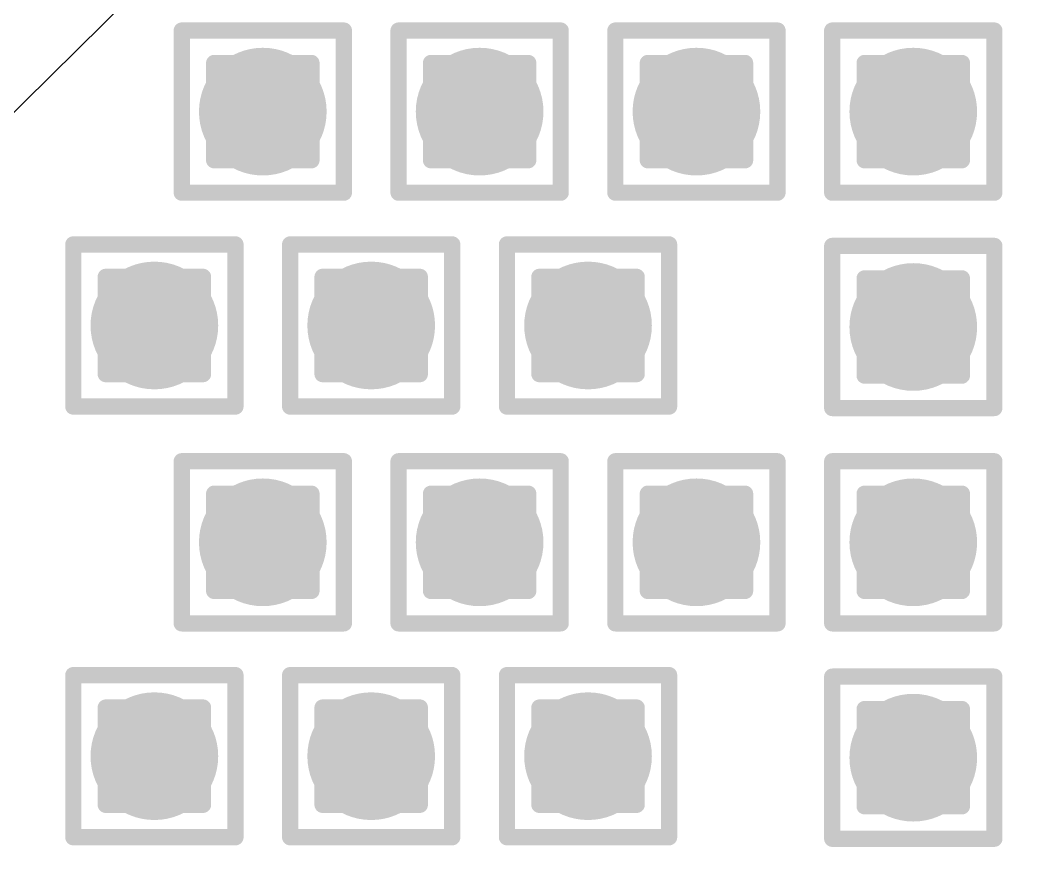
# Model space of a CAD drawing. Header units: inches. Extents: x -12 to 5357, y -8 to 5291.
# Drawn here: x 37.167 to 40.336, y 41.755 to 44.407 of the extents above; entities that cross this region are included whole.
import ezdxf

# ---------------------------------------------------------------- set-up
doc = ezdxf.new("R2010")
doc.units = ezdxf.units.IN
for name, color, linetype in [('Bottom Layer', 5, 'Continuous'), ('Drill Drawing', 1, 'Continuous'), ('Ground', 16, 'Continuous'), ('Power', 76, 'Continuous'), ('Top Layer', 1, 'Continuous'), ('Top Solder', 216, 'Continuous'), ('Via Holes', 16, 'Continuous')]:
    doc.layers.add(name, color=color, linetype=linetype)

# ---------------------------------------------------------------- blocks, each defined once
blk = doc.blocks.new('14_VSON__4_3__20')
at = {"layer": 'Top Solder'}
blk.add_line((-0.8678, -2.2778), (-5350.8161, -5279.0699), dxfattribs=at)

msp = doc.modelspace()

# ---------------------------------------------------------------- hatches: boundary and pattern name
at = {"layer": 'Bottom Layer'}
h = msp.add_hatch(color=5, dxfattribs=at)
edge = h.paths.add_edge_path()
edge.add_arc((37.9265, 44.121), 0.2, 0, 360)
h = msp.add_hatch(color=5, dxfattribs=at)
edge = h.paths.add_edge_path()
edge.add_arc((38.6058, 44.121), 0.2, 0, 360)
h = msp.add_hatch(color=5, dxfattribs=at)
edge = h.paths.add_edge_path()
edge.add_arc((39.2851, 44.121), 0.2, 0, 360)
h = msp.add_hatch(color=5, dxfattribs=at)
edge = h.paths.add_edge_path()
edge.add_arc((39.9644, 44.121), 0.2, 0, 360)
h = msp.add_hatch(color=5, dxfattribs=at)
edge = h.paths.add_edge_path()
edge.add_arc((37.5868, 43.451), 0.2, 0, 360)
h = msp.add_hatch(color=5, dxfattribs=at)
edge = h.paths.add_edge_path()
edge.add_arc((38.2661, 43.451), 0.2, 0, 360)
h = msp.add_hatch(color=5, dxfattribs=at)
edge = h.paths.add_edge_path()
edge.add_arc((38.9454, 43.451), 0.2, 0, 360)
h = msp.add_hatch(color=5, dxfattribs=at)
edge = h.paths.add_edge_path()
edge.add_arc((39.9644, 43.4463), 0.2, 0, 360)
h = msp.add_hatch(color=5, dxfattribs=at)
edge = h.paths.add_edge_path()
edge.add_arc((37.9265, 42.7717), 0.2, 0, 360)
h = msp.add_hatch(color=5, dxfattribs=at)
edge = h.paths.add_edge_path()
edge.add_arc((38.6058, 42.7717), 0.2, 0, 360)
h = msp.add_hatch(color=5, dxfattribs=at)
edge = h.paths.add_edge_path()
edge.add_arc((39.2851, 42.7717), 0.2, 0, 360)
h = msp.add_hatch(color=5, dxfattribs=at)
edge = h.paths.add_edge_path()
edge.add_arc((39.9644, 42.7717), 0.2, 0, 360)
h = msp.add_hatch(color=5, dxfattribs=at)
edge = h.paths.add_edge_path()
edge.add_arc((37.5868, 42.1017), 0.2, 0, 360)
h = msp.add_hatch(color=5, dxfattribs=at)
edge = h.paths.add_edge_path()
edge.add_arc((38.2661, 42.1017), 0.2, 0, 360)
h = msp.add_hatch(color=5, dxfattribs=at)
edge = h.paths.add_edge_path()
edge.add_arc((38.9454, 42.1017), 0.2, 0, 360)
h = msp.add_hatch(color=5, dxfattribs=at)
edge = h.paths.add_edge_path()
edge.add_arc((39.9644, 42.097), 0.2, 0, 360)
at = {"layer": 'Ground'}
h = msp.add_hatch(color=16, dxfattribs=at)
edge = h.paths.add_edge_path()
edge.add_arc((37.9265, 44.121), 0.2, 0, 360)
h = msp.add_hatch(color=16, dxfattribs=at)
edge = h.paths.add_edge_path()
edge.add_arc((38.6058, 44.121), 0.2, 0, 360)
h = msp.add_hatch(color=16, dxfattribs=at)
edge = h.paths.add_edge_path()
edge.add_arc((39.2851, 44.121), 0.2, 0, 360)
h = msp.add_hatch(color=16, dxfattribs=at)
edge = h.paths.add_edge_path()
edge.add_arc((39.9644, 44.121), 0.2, 0, 360)
h = msp.add_hatch(color=16, dxfattribs=at)
edge = h.paths.add_edge_path()
edge.add_arc((37.5868, 43.451), 0.2, 0, 360)
h = msp.add_hatch(color=16, dxfattribs=at)
edge = h.paths.add_edge_path()
edge.add_arc((38.2661, 43.451), 0.2, 0, 360)
h = msp.add_hatch(color=16, dxfattribs=at)
edge = h.paths.add_edge_path()
edge.add_arc((38.9454, 43.451), 0.2, 0, 360)
h = msp.add_hatch(color=16, dxfattribs=at)
edge = h.paths.add_edge_path()
edge.add_arc((39.9644, 43.4463), 0.2, 0, 360)
h = msp.add_hatch(color=16, dxfattribs=at)
edge = h.paths.add_edge_path()
edge.add_arc((37.9265, 42.7717), 0.2, 0, 360)
h = msp.add_hatch(color=16, dxfattribs=at)
edge = h.paths.add_edge_path()
edge.add_arc((38.6058, 42.7717), 0.2, 0, 360)
h = msp.add_hatch(color=16, dxfattribs=at)
edge = h.paths.add_edge_path()
edge.add_arc((39.2851, 42.7717), 0.2, 0, 360)
h = msp.add_hatch(color=16, dxfattribs=at)
edge = h.paths.add_edge_path()
edge.add_arc((39.9644, 42.7717), 0.2, 0, 360)
h = msp.add_hatch(color=16, dxfattribs=at)
edge = h.paths.add_edge_path()
edge.add_arc((37.5868, 42.1017), 0.2, 0, 360)
h = msp.add_hatch(color=16, dxfattribs=at)
edge = h.paths.add_edge_path()
edge.add_arc((38.2661, 42.1017), 0.2, 0, 360)
h = msp.add_hatch(color=16, dxfattribs=at)
edge = h.paths.add_edge_path()
edge.add_arc((38.9454, 42.1017), 0.2, 0, 360)
h = msp.add_hatch(color=16, dxfattribs=at)
edge = h.paths.add_edge_path()
edge.add_arc((39.9644, 42.097), 0.2, 0, 360)
at = {"layer": 'Power'}
h = msp.add_hatch(color=76, dxfattribs=at)
edge = h.paths.add_edge_path()
edge.add_arc((37.9265, 44.121), 0.2, 0, 360)
h = msp.add_hatch(color=76, dxfattribs=at)
edge = h.paths.add_edge_path()
edge.add_arc((38.6058, 44.121), 0.2, 0, 360)
h = msp.add_hatch(color=76, dxfattribs=at)
edge = h.paths.add_edge_path()
edge.add_arc((39.2851, 44.121), 0.2, 0, 360)
h = msp.add_hatch(color=76, dxfattribs=at)
edge = h.paths.add_edge_path()
edge.add_arc((39.9644, 44.121), 0.2, 0, 360)
h = msp.add_hatch(color=76, dxfattribs=at)
edge = h.paths.add_edge_path()
edge.add_arc((37.5868, 43.451), 0.2, 0, 360)
h = msp.add_hatch(color=76, dxfattribs=at)
edge = h.paths.add_edge_path()
edge.add_arc((38.2661, 43.451), 0.2, 0, 360)
h = msp.add_hatch(color=76, dxfattribs=at)
edge = h.paths.add_edge_path()
edge.add_arc((38.9454, 43.451), 0.2, 0, 360)
h = msp.add_hatch(color=76, dxfattribs=at)
edge = h.paths.add_edge_path()
edge.add_arc((39.9644, 43.4463), 0.2, 0, 360)
h = msp.add_hatch(color=76, dxfattribs=at)
edge = h.paths.add_edge_path()
edge.add_arc((37.9265, 42.7717), 0.2, 0, 360)
h = msp.add_hatch(color=76, dxfattribs=at)
edge = h.paths.add_edge_path()
edge.add_arc((38.6058, 42.7717), 0.2, 0, 360)
h = msp.add_hatch(color=76, dxfattribs=at)
edge = h.paths.add_edge_path()
edge.add_arc((39.2851, 42.7717), 0.2, 0, 360)
h = msp.add_hatch(color=76, dxfattribs=at)
edge = h.paths.add_edge_path()
edge.add_arc((39.9644, 42.7717), 0.2, 0, 360)
h = msp.add_hatch(color=76, dxfattribs=at)
edge = h.paths.add_edge_path()
edge.add_arc((37.5868, 42.1017), 0.2, 0, 360)
h = msp.add_hatch(color=76, dxfattribs=at)
edge = h.paths.add_edge_path()
edge.add_arc((38.2661, 42.1017), 0.2, 0, 360)
h = msp.add_hatch(color=76, dxfattribs=at)
edge = h.paths.add_edge_path()
edge.add_arc((38.9454, 42.1017), 0.2, 0, 360)
h = msp.add_hatch(color=76, dxfattribs=at)
edge = h.paths.add_edge_path()
edge.add_arc((39.9644, 42.097), 0.2, 0, 360)
at = {"layer": 'Top Layer'}
h = msp.add_hatch(color=1, dxfattribs=at)
edge = h.paths.add_edge_path()
edge.add_arc((37.9265, 44.121), 0.2, 0, 360)
h = msp.add_hatch(color=1, dxfattribs=at)
edge = h.paths.add_edge_path()
edge.add_arc((38.6058, 44.121), 0.2, 0, 360)
h = msp.add_hatch(color=1, dxfattribs=at)
edge = h.paths.add_edge_path()
edge.add_arc((39.2851, 44.121), 0.2, 0, 360)
h = msp.add_hatch(color=1, dxfattribs=at)
edge = h.paths.add_edge_path()
edge.add_arc((39.9644, 44.121), 0.2, 0, 360)
h = msp.add_hatch(color=1, dxfattribs=at)
edge = h.paths.add_edge_path()
edge.add_arc((37.5868, 43.451), 0.2, 0, 360)
h = msp.add_hatch(color=1, dxfattribs=at)
edge = h.paths.add_edge_path()
edge.add_arc((38.2661, 43.451), 0.2, 0, 360)
h = msp.add_hatch(color=1, dxfattribs=at)
edge = h.paths.add_edge_path()
edge.add_arc((38.9454, 43.451), 0.2, 0, 360)
h = msp.add_hatch(color=1, dxfattribs=at)
edge = h.paths.add_edge_path()
edge.add_arc((39.9644, 43.4463), 0.2, 0, 360)
h = msp.add_hatch(color=1, dxfattribs=at)
edge = h.paths.add_edge_path()
edge.add_arc((37.9265, 42.7717), 0.2, 0, 360)
h = msp.add_hatch(color=1, dxfattribs=at)
edge = h.paths.add_edge_path()
edge.add_arc((38.6058, 42.7717), 0.2, 0, 360)
h = msp.add_hatch(color=1, dxfattribs=at)
edge = h.paths.add_edge_path()
edge.add_arc((39.2851, 42.7717), 0.2, 0, 360)
h = msp.add_hatch(color=1, dxfattribs=at)
edge = h.paths.add_edge_path()
edge.add_arc((39.9644, 42.7717), 0.2, 0, 360)
h = msp.add_hatch(color=1, dxfattribs=at)
edge = h.paths.add_edge_path()
edge.add_arc((37.5868, 42.1017), 0.2, 0, 360)
h = msp.add_hatch(color=1, dxfattribs=at)
edge = h.paths.add_edge_path()
edge.add_arc((38.2661, 42.1017), 0.2, 0, 360)
h = msp.add_hatch(color=1, dxfattribs=at)
edge = h.paths.add_edge_path()
edge.add_arc((38.9454, 42.1017), 0.2, 0, 360)
h = msp.add_hatch(color=1, dxfattribs=at)
edge = h.paths.add_edge_path()
edge.add_arc((39.9644, 42.097), 0.2, 0, 360)
at = {"layer": 'Via Holes'}
h = msp.add_hatch(color=7, dxfattribs=at)
edge = h.paths.add_edge_path()
edge.add_arc((37.9265, 44.121), 0.1, 0, 360)
h = msp.add_hatch(color=7, dxfattribs=at)
edge = h.paths.add_edge_path()
edge.add_arc((38.6058, 44.121), 0.1, 0, 360)
h = msp.add_hatch(color=7, dxfattribs=at)
edge = h.paths.add_edge_path()
edge.add_arc((39.2851, 44.121), 0.1, 0, 360)
h = msp.add_hatch(color=7, dxfattribs=at)
edge = h.paths.add_edge_path()
edge.add_arc((39.9644, 44.121), 0.1, 0, 360)
h = msp.add_hatch(color=7, dxfattribs=at)
edge = h.paths.add_edge_path()
edge.add_arc((37.5868, 43.451), 0.1, 0, 360)
h = msp.add_hatch(color=7, dxfattribs=at)
edge = h.paths.add_edge_path()
edge.add_arc((38.2661, 43.451), 0.1, 0, 360)
h = msp.add_hatch(color=7, dxfattribs=at)
edge = h.paths.add_edge_path()
edge.add_arc((38.9454, 43.451), 0.1, 0, 360)
h = msp.add_hatch(color=7, dxfattribs=at)
edge = h.paths.add_edge_path()
edge.add_arc((39.9644, 43.4463), 0.1, 0, 360)
h = msp.add_hatch(color=7, dxfattribs=at)
edge = h.paths.add_edge_path()
edge.add_arc((37.9265, 42.7717), 0.1, 0, 360)
h = msp.add_hatch(color=7, dxfattribs=at)
edge = h.paths.add_edge_path()
edge.add_arc((38.6058, 42.7717), 0.1, 0, 360)
h = msp.add_hatch(color=7, dxfattribs=at)
edge = h.paths.add_edge_path()
edge.add_arc((39.2851, 42.7717), 0.1, 0, 360)
h = msp.add_hatch(color=7, dxfattribs=at)
edge = h.paths.add_edge_path()
edge.add_arc((39.9644, 42.7717), 0.1, 0, 360)
h = msp.add_hatch(color=7, dxfattribs=at)
edge = h.paths.add_edge_path()
edge.add_arc((37.5868, 42.1017), 0.1, 0, 360)
h = msp.add_hatch(color=7, dxfattribs=at)
edge = h.paths.add_edge_path()
edge.add_arc((38.2661, 42.1017), 0.1, 0, 360)
h = msp.add_hatch(color=7, dxfattribs=at)
edge = h.paths.add_edge_path()
edge.add_arc((38.9454, 42.1017), 0.1, 0, 360)
h = msp.add_hatch(color=7, dxfattribs=at)
edge = h.paths.add_edge_path()
edge.add_arc((39.9644, 42.097), 0.1, 0, 360)

# ---------------------------------------------------------------- linework, layer by layer
at = {"layer": 'Drill Drawing', "const_width": 0.0508}
for points in [[(37.6725, 44.375), (38.1805, 44.375)], [(37.6725, 43.867), (37.6725, 44.375)], [(38.1805, 43.867), (38.1805, 44.375)], [(38.3518, 44.375), (38.8598, 44.375)], [(38.3518, 43.867), (38.3518, 44.375)], [(38.8598, 43.867), (38.8598, 44.375)], [(39.0311, 44.375), (39.5391, 44.375)], [(39.0311, 43.867), (39.0311, 44.375)], [(39.5391, 43.867), (39.5391, 44.375)], [(39.7104, 44.375), (40.2184, 44.375)], [(39.7104, 43.867), (39.7104, 44.375)], [(40.2184, 43.867), (40.2184, 44.375)], [(37.7741, 44.2734), (38.0789, 44.2734)], [(37.7741, 43.9686), (37.7741, 44.2734)], [(38.0789, 43.9686), (38.0789, 44.2734)], [(38.4534, 44.2734), (38.7582, 44.2734)], [(38.4534, 43.9686), (38.4534, 44.2734)], [(38.7582, 43.9686), (38.7582, 44.2734)], [(39.1327, 44.2734), (39.4375, 44.2734)], [(39.1327, 43.9686), (39.1327, 44.2734)], [(39.4375, 43.9686), (39.4375, 44.2734)], [(39.812, 44.2734), (40.1168, 44.2734)], [(39.812, 43.9686), (39.812, 44.2734)], [(40.1168, 43.9686), (40.1168, 44.2734)], [(37.7741, 43.9686), (38.0789, 43.9686)], [(38.4534, 43.9686), (38.7582, 43.9686)], [(39.1327, 43.9686), (39.4375, 43.9686)], [(39.812, 43.9686), (40.1168, 43.9686)], [(37.6725, 43.867), (38.1805, 43.867)], [(38.3518, 43.867), (38.8598, 43.867)], [(39.0311, 43.867), (39.5391, 43.867)], [(39.7104, 43.867), (40.2184, 43.867)], [(37.3328, 43.705), (37.8408, 43.705)], [(37.3328, 43.197), (37.3328, 43.705)], [(37.8408, 43.197), (37.8408, 43.705)], [(38.0121, 43.705), (38.5201, 43.705)], [(38.0121, 43.197), (38.0121, 43.705)], [(38.5201, 43.197), (38.5201, 43.705)], [(38.6914, 43.705), (39.1994, 43.705)], [(38.6914, 43.197), (38.6914, 43.705)], [(39.1994, 43.197), (39.1994, 43.705)], [(39.7104, 43.7003), (40.2184, 43.7003)], [(39.7104, 43.1923), (39.7104, 43.7003)], [(40.2184, 43.1923), (40.2184, 43.7003)], [(37.4344, 43.6034), (37.7392, 43.6034)], [(37.4344, 43.2986), (37.4344, 43.6034)], [(37.7392, 43.2986), (37.7392, 43.6034)], [(38.1137, 43.6034), (38.4185, 43.6034)], [(38.1137, 43.2986), (38.1137, 43.6034)], [(38.4185, 43.2986), (38.4185, 43.6034)], [(38.793, 43.6034), (39.0978, 43.6034)], [(38.793, 43.2986), (38.793, 43.6034)], [(39.0978, 43.2986), (39.0978, 43.6034)], [(39.812, 43.5987), (40.1168, 43.5987)], [(39.812, 43.2939), (39.812, 43.5987)], [(40.1168, 43.2939), (40.1168, 43.5987)], [(37.4344, 43.2986), (37.7392, 43.2986)], [(38.1137, 43.2986), (38.4185, 43.2986)], [(38.793, 43.2986), (39.0978, 43.2986)], [(39.812, 43.2939), (40.1168, 43.2939)], [(37.3328, 43.197), (37.8408, 43.197)], [(38.0121, 43.197), (38.5201, 43.197)], [(38.6914, 43.197), (39.1994, 43.197)], [(39.7104, 43.1923), (40.2184, 43.1923)], [(37.6725, 43.0257), (38.1805, 43.0257)], [(37.6725, 42.5177), (37.6725, 43.0257)], [(38.1805, 42.5177), (38.1805, 43.0257)], [(38.3518, 43.0257), (38.8598, 43.0257)], [(38.3518, 42.5177), (38.3518, 43.0257)], [(38.8598, 42.5177), (38.8598, 43.0257)], [(39.0311, 43.0257), (39.5391, 43.0257)], [(39.0311, 42.5177), (39.0311, 43.0257)], [(39.5391, 42.5177), (39.5391, 43.0257)], [(39.7104, 43.0257), (40.2184, 43.0257)], [(39.7104, 42.5177), (39.7104, 43.0257)], [(40.2184, 42.5177), (40.2184, 43.0257)], [(37.7741, 42.9241), (38.0789, 42.9241)], [(37.7741, 42.6193), (37.7741, 42.9241)], [(38.0789, 42.6193), (38.0789, 42.9241)], [(38.4534, 42.9241), (38.7582, 42.9241)], [(38.4534, 42.6193), (38.4534, 42.9241)], [(38.7582, 42.6193), (38.7582, 42.9241)], [(39.1327, 42.9241), (39.4375, 42.9241)], [(39.1327, 42.6193), (39.1327, 42.9241)], [(39.4375, 42.6193), (39.4375, 42.9241)], [(39.812, 42.9241), (40.1168, 42.9241)], [(39.812, 42.6193), (39.812, 42.9241)], [(40.1168, 42.6193), (40.1168, 42.9241)], [(37.7741, 42.6193), (38.0789, 42.6193)], [(38.4534, 42.6193), (38.7582, 42.6193)], [(39.1327, 42.6193), (39.4375, 42.6193)], [(39.812, 42.6193), (40.1168, 42.6193)], [(37.6725, 42.5177), (38.1805, 42.5177)], [(38.3518, 42.5177), (38.8598, 42.5177)], [(39.0311, 42.5177), (39.5391, 42.5177)], [(39.7104, 42.5177), (40.2184, 42.5177)], [(37.3328, 42.3557), (37.8408, 42.3557)], [(37.3328, 41.8477), (37.3328, 42.3557)], [(37.8408, 41.8477), (37.8408, 42.3557)], [(38.0121, 42.3557), (38.5201, 42.3557)], [(38.0121, 41.8477), (38.0121, 42.3557)], [(38.5201, 41.8477), (38.5201, 42.3557)], [(38.6914, 42.3557), (39.1994, 42.3557)], [(38.6914, 41.8477), (38.6914, 42.3557)], [(39.1994, 41.8477), (39.1994, 42.3557)], [(39.7104, 42.351), (40.2184, 42.351)], [(39.7104, 41.843), (39.7104, 42.351)], [(40.2184, 41.843), (40.2184, 42.351)], [(37.4344, 42.2541), (37.7392, 42.2541)], [(37.4344, 41.9493), (37.4344, 42.2541)], [(37.7392, 41.9493), (37.7392, 42.2541)], [(38.1137, 42.2541), (38.4185, 42.2541)], [(38.1137, 41.9493), (38.1137, 42.2541)], [(38.4185, 41.9493), (38.4185, 42.2541)], [(38.793, 42.2541), (39.0978, 42.2541)], [(38.793, 41.9493), (38.793, 42.2541)], [(39.0978, 41.9493), (39.0978, 42.2541)], [(39.812, 42.2494), (40.1168, 42.2494)], [(39.812, 41.9446), (39.812, 42.2494)], [(40.1168, 41.9446), (40.1168, 42.2494)], [(37.4344, 41.9493), (37.7392, 41.9493)], [(38.1137, 41.9493), (38.4185, 41.9493)], [(38.793, 41.9493), (39.0978, 41.9493)], [(39.812, 41.9446), (40.1168, 41.9446)], [(37.3328, 41.8477), (37.8408, 41.8477)], [(38.0121, 41.8477), (38.5201, 41.8477)], [(38.6914, 41.8477), (39.1994, 41.8477)], [(39.7104, 41.843), (40.2184, 41.843)]]:
    msp.add_lwpolyline(points, dxfattribs=at)
at = {"layer": 'Drill Drawing', "const_width": 0.0254}
for points in [[(37.6598, 44.375, 1), (37.6852, 44.375, 1)], [(37.6598, 44.375, 1), (37.6852, 44.375, 1)], [(38.1678, 44.375, 1), (38.1932, 44.375, 1)], [(38.1678, 44.375, 1), (38.1932, 44.375, 1)], [(38.3391, 44.375, 1), (38.3645, 44.375, 1)], [(38.3391, 44.375, 1), (38.3645, 44.375, 1)], [(38.8471, 44.375, 1), (38.8725, 44.375, 1)], [(38.8471, 44.375, 1), (38.8725, 44.375, 1)], [(39.0184, 44.375, 1), (39.0438, 44.375, 1)], [(39.0184, 44.375, 1), (39.0438, 44.375, 1)], [(39.5264, 44.375, 1), (39.5518, 44.375, 1)], [(39.5264, 44.375, 1), (39.5518, 44.375, 1)], [(39.6977, 44.375, 1), (39.7231, 44.375, 1)], [(39.6977, 44.375, 1), (39.7231, 44.375, 1)], [(40.2057, 44.375, 1), (40.2311, 44.375, 1)], [(40.2057, 44.375, 1), (40.2311, 44.375, 1)], [(37.7614, 44.2734, 1), (37.7868, 44.2734, 1)], [(37.7614, 44.2734, 1), (37.7868, 44.2734, 1)], [(38.0662, 44.2734, 1), (38.0916, 44.2734, 1)], [(38.0662, 44.2734, 1), (38.0916, 44.2734, 1)], [(38.4407, 44.2734, 1), (38.4661, 44.2734, 1)], [(38.4407, 44.2734, 1), (38.4661, 44.2734, 1)], [(38.7455, 44.2734, 1), (38.7709, 44.2734, 1)], [(38.7455, 44.2734, 1), (38.7709, 44.2734, 1)], [(39.12, 44.2734, 1), (39.1454, 44.2734, 1)], [(39.12, 44.2734, 1), (39.1454, 44.2734, 1)], [(39.4248, 44.2734, 1), (39.4502, 44.2734, 1)], [(39.4248, 44.2734, 1), (39.4502, 44.2734, 1)], [(39.7993, 44.2734, 1), (39.8247, 44.2734, 1)], [(39.7993, 44.2734, 1), (39.8247, 44.2734, 1)], [(40.1041, 44.2734, 1), (40.1295, 44.2734, 1)], [(40.1041, 44.2734, 1), (40.1295, 44.2734, 1)], [(37.7614, 43.9686, 1), (37.7868, 43.9686, 1)], [(37.7614, 43.9686, 1), (37.7868, 43.9686, 1)], [(38.0662, 43.9686, 1), (38.0916, 43.9686, 1)], [(38.0662, 43.9686, 1), (38.0916, 43.9686, 1)], [(38.4407, 43.9686, 1), (38.4661, 43.9686, 1)], [(38.4407, 43.9686, 1), (38.4661, 43.9686, 1)], [(38.7455, 43.9686, 1), (38.7709, 43.9686, 1)], [(38.7455, 43.9686, 1), (38.7709, 43.9686, 1)], [(39.12, 43.9686, 1), (39.1454, 43.9686, 1)], [(39.12, 43.9686, 1), (39.1454, 43.9686, 1)], [(39.4248, 43.9686, 1), (39.4502, 43.9686, 1)], [(39.4248, 43.9686, 1), (39.4502, 43.9686, 1)], [(39.7993, 43.9686, 1), (39.8247, 43.9686, 1)], [(39.7993, 43.9686, 1), (39.8247, 43.9686, 1)], [(40.1041, 43.9686, 1), (40.1295, 43.9686, 1)], [(40.1041, 43.9686, 1), (40.1295, 43.9686, 1)], [(37.6598, 43.867, 1), (37.6852, 43.867, 1)], [(37.6598, 43.867, 1), (37.6852, 43.867, 1)], [(38.1678, 43.867, 1), (38.1932, 43.867, 1)], [(38.1678, 43.867, 1), (38.1932, 43.867, 1)], [(38.3391, 43.867, 1), (38.3645, 43.867, 1)], [(38.3391, 43.867, 1), (38.3645, 43.867, 1)], [(38.8471, 43.867, 1), (38.8725, 43.867, 1)], [(38.8471, 43.867, 1), (38.8725, 43.867, 1)], [(39.0184, 43.867, 1), (39.0438, 43.867, 1)], [(39.0184, 43.867, 1), (39.0438, 43.867, 1)], [(39.5264, 43.867, 1), (39.5518, 43.867, 1)], [(39.5264, 43.867, 1), (39.5518, 43.867, 1)], [(39.6977, 43.867, 1), (39.7231, 43.867, 1)], [(39.6977, 43.867, 1), (39.7231, 43.867, 1)], [(40.2057, 43.867, 1), (40.2311, 43.867, 1)], [(40.2057, 43.867, 1), (40.2311, 43.867, 1)], [(37.3201, 43.705, 1), (37.3455, 43.705, 1)], [(37.3201, 43.705, 1), (37.3455, 43.705, 1)], [(37.8281, 43.705, 1), (37.8535, 43.705, 1)], [(37.8281, 43.705, 1), (37.8535, 43.705, 1)], [(37.9994, 43.705, 1), (38.0248, 43.705, 1)], [(37.9994, 43.705, 1), (38.0248, 43.705, 1)], [(38.5074, 43.705, 1), (38.5328, 43.705, 1)], [(38.5074, 43.705, 1), (38.5328, 43.705, 1)], [(38.6787, 43.705, 1), (38.7041, 43.705, 1)], [(38.6787, 43.705, 1), (38.7041, 43.705, 1)], [(39.1867, 43.705, 1), (39.2121, 43.705, 1)], [(39.1867, 43.705, 1), (39.2121, 43.705, 1)], [(39.6977, 43.7003, 1), (39.7231, 43.7003, 1)], [(39.6977, 43.7003, 1), (39.7231, 43.7003, 1)], [(40.2057, 43.7003, 1), (40.2311, 43.7003, 1)], [(40.2057, 43.7003, 1), (40.2311, 43.7003, 1)], [(37.4217, 43.6034, 1), (37.4471, 43.6034, 1)], [(37.4217, 43.6034, 1), (37.4471, 43.6034, 1)], [(37.7265, 43.6034, 1), (37.7519, 43.6034, 1)], [(37.7265, 43.6034, 1), (37.7519, 43.6034, 1)], [(38.101, 43.6034, 1), (38.1264, 43.6034, 1)], [(38.101, 43.6034, 1), (38.1264, 43.6034, 1)], [(38.4058, 43.6034, 1), (38.4312, 43.6034, 1)], [(38.4058, 43.6034, 1), (38.4312, 43.6034, 1)], [(38.7803, 43.6034, 1), (38.8057, 43.6034, 1)], [(38.7803, 43.6034, 1), (38.8057, 43.6034, 1)], [(39.0851, 43.6034, 1), (39.1105, 43.6034, 1)], [(39.0851, 43.6034, 1), (39.1105, 43.6034, 1)], [(39.7993, 43.5987, 1), (39.8247, 43.5987, 1)], [(39.7993, 43.5987, 1), (39.8247, 43.5987, 1)], [(40.1041, 43.5987, 1), (40.1295, 43.5987, 1)], [(40.1041, 43.5987, 1), (40.1295, 43.5987, 1)], [(37.4217, 43.2986, 1), (37.4471, 43.2986, 1)], [(37.4217, 43.2986, 1), (37.4471, 43.2986, 1)], [(37.7265, 43.2986, 1), (37.7519, 43.2986, 1)], [(37.7265, 43.2986, 1), (37.7519, 43.2986, 1)], [(38.101, 43.2986, 1), (38.1264, 43.2986, 1)], [(38.101, 43.2986, 1), (38.1264, 43.2986, 1)], [(38.4058, 43.2986, 1), (38.4312, 43.2986, 1)], [(38.4058, 43.2986, 1), (38.4312, 43.2986, 1)], [(38.7803, 43.2986, 1), (38.8057, 43.2986, 1)], [(38.7803, 43.2986, 1), (38.8057, 43.2986, 1)], [(39.0851, 43.2986, 1), (39.1105, 43.2986, 1)], [(39.0851, 43.2986, 1), (39.1105, 43.2986, 1)], [(39.7993, 43.2939, 1), (39.8247, 43.2939, 1)], [(39.7993, 43.2939, 1), (39.8247, 43.2939, 1)], [(40.1041, 43.2939, 1), (40.1295, 43.2939, 1)], [(40.1041, 43.2939, 1), (40.1295, 43.2939, 1)], [(37.3201, 43.197, 1), (37.3455, 43.197, 1)], [(37.3201, 43.197, 1), (37.3455, 43.197, 1)], [(37.8281, 43.197, 1), (37.8535, 43.197, 1)], [(37.8281, 43.197, 1), (37.8535, 43.197, 1)], [(37.9994, 43.197, 1), (38.0248, 43.197, 1)], [(37.9994, 43.197, 1), (38.0248, 43.197, 1)], [(38.5074, 43.197, 1), (38.5328, 43.197, 1)], [(38.5074, 43.197, 1), (38.5328, 43.197, 1)], [(38.6787, 43.197, 1), (38.7041, 43.197, 1)], [(38.6787, 43.197, 1), (38.7041, 43.197, 1)], [(39.1867, 43.197, 1), (39.2121, 43.197, 1)], [(39.1867, 43.197, 1), (39.2121, 43.197, 1)], [(39.6977, 43.1923, 1), (39.7231, 43.1923, 1)], [(39.6977, 43.1923, 1), (39.7231, 43.1923, 1)], [(40.2057, 43.1923, 1), (40.2311, 43.1923, 1)], [(40.2057, 43.1923, 1), (40.2311, 43.1923, 1)], [(37.6598, 43.0257, 1), (37.6852, 43.0257, 1)], [(37.6598, 43.0257, 1), (37.6852, 43.0257, 1)], [(38.1678, 43.0257, 1), (38.1932, 43.0257, 1)], [(38.1678, 43.0257, 1), (38.1932, 43.0257, 1)], [(38.3391, 43.0257, 1), (38.3645, 43.0257, 1)], [(38.3391, 43.0257, 1), (38.3645, 43.0257, 1)], [(38.8471, 43.0257, 1), (38.8725, 43.0257, 1)], [(38.8471, 43.0257, 1), (38.8725, 43.0257, 1)], [(39.0184, 43.0257, 1), (39.0438, 43.0257, 1)], [(39.0184, 43.0257, 1), (39.0438, 43.0257, 1)], [(39.5264, 43.0257, 1), (39.5518, 43.0257, 1)], [(39.5264, 43.0257, 1), (39.5518, 43.0257, 1)], [(39.6977, 43.0257, 1), (39.7231, 43.0257, 1)], [(39.6977, 43.0257, 1), (39.7231, 43.0257, 1)], [(40.2057, 43.0257, 1), (40.2311, 43.0257, 1)], [(40.2057, 43.0257, 1), (40.2311, 43.0257, 1)], [(37.7614, 42.9241, 1), (37.7868, 42.9241, 1)], [(37.7614, 42.9241, 1), (37.7868, 42.9241, 1)], [(38.0662, 42.9241, 1), (38.0916, 42.9241, 1)], [(38.0662, 42.9241, 1), (38.0916, 42.9241, 1)], [(38.4407, 42.9241, 1), (38.4661, 42.9241, 1)], [(38.4407, 42.9241, 1), (38.4661, 42.9241, 1)], [(38.7455, 42.9241, 1), (38.7709, 42.9241, 1)], [(38.7455, 42.9241, 1), (38.7709, 42.9241, 1)], [(39.12, 42.9241, 1), (39.1454, 42.9241, 1)], [(39.12, 42.9241, 1), (39.1454, 42.9241, 1)], [(39.4248, 42.9241, 1), (39.4502, 42.9241, 1)], [(39.4248, 42.9241, 1), (39.4502, 42.9241, 1)], [(39.7993, 42.9241, 1), (39.8247, 42.9241, 1)], [(39.7993, 42.9241, 1), (39.8247, 42.9241, 1)], [(40.1041, 42.9241, 1), (40.1295, 42.9241, 1)], [(40.1041, 42.9241, 1), (40.1295, 42.9241, 1)], [(37.7614, 42.6193, 1), (37.7868, 42.6193, 1)], [(37.7614, 42.6193, 1), (37.7868, 42.6193, 1)], [(38.0662, 42.6193, 1), (38.0916, 42.6193, 1)], [(38.0662, 42.6193, 1), (38.0916, 42.6193, 1)], [(38.4407, 42.6193, 1), (38.4661, 42.6193, 1)], [(38.4407, 42.6193, 1), (38.4661, 42.6193, 1)], [(38.7455, 42.6193, 1), (38.7709, 42.6193, 1)], [(38.7455, 42.6193, 1), (38.7709, 42.6193, 1)], [(39.12, 42.6193, 1), (39.1454, 42.6193, 1)], [(39.12, 42.6193, 1), (39.1454, 42.6193, 1)], [(39.4248, 42.6193, 1), (39.4502, 42.6193, 1)], [(39.4248, 42.6193, 1), (39.4502, 42.6193, 1)], [(39.7993, 42.6193, 1), (39.8247, 42.6193, 1)], [(39.7993, 42.6193, 1), (39.8247, 42.6193, 1)], [(40.1041, 42.6193, 1), (40.1295, 42.6193, 1)], [(40.1041, 42.6193, 1), (40.1295, 42.6193, 1)], [(37.6598, 42.5177, 1), (37.6852, 42.5177, 1)], [(37.6598, 42.5177, 1), (37.6852, 42.5177, 1)], [(38.1678, 42.5177, 1), (38.1932, 42.5177, 1)], [(38.1678, 42.5177, 1), (38.1932, 42.5177, 1)], [(38.3391, 42.5177, 1), (38.3645, 42.5177, 1)], [(38.3391, 42.5177, 1), (38.3645, 42.5177, 1)], [(38.8471, 42.5177, 1), (38.8725, 42.5177, 1)], [(38.8471, 42.5177, 1), (38.8725, 42.5177, 1)], [(39.0184, 42.5177, 1), (39.0438, 42.5177, 1)], [(39.0184, 42.5177, 1), (39.0438, 42.5177, 1)], [(39.5264, 42.5177, 1), (39.5518, 42.5177, 1)], [(39.5264, 42.5177, 1), (39.5518, 42.5177, 1)], [(39.6977, 42.5177, 1), (39.7231, 42.5177, 1)], [(39.6977, 42.5177, 1), (39.7231, 42.5177, 1)], [(40.2057, 42.5177, 1), (40.2311, 42.5177, 1)], [(40.2057, 42.5177, 1), (40.2311, 42.5177, 1)], [(37.3201, 42.3557, 1), (37.3455, 42.3557, 1)], [(37.3201, 42.3557, 1), (37.3455, 42.3557, 1)], [(37.8281, 42.3557, 1), (37.8535, 42.3557, 1)], [(37.8281, 42.3557, 1), (37.8535, 42.3557, 1)], [(37.9994, 42.3557, 1), (38.0248, 42.3557, 1)], [(37.9994, 42.3557, 1), (38.0248, 42.3557, 1)], [(38.5074, 42.3557, 1), (38.5328, 42.3557, 1)], [(38.5074, 42.3557, 1), (38.5328, 42.3557, 1)], [(38.6787, 42.3557, 1), (38.7041, 42.3557, 1)], [(38.6787, 42.3557, 1), (38.7041, 42.3557, 1)], [(39.1867, 42.3557, 1), (39.2121, 42.3557, 1)], [(39.1867, 42.3557, 1), (39.2121, 42.3557, 1)], [(39.6977, 42.351, 1), (39.7231, 42.351, 1)], [(39.6977, 42.351, 1), (39.7231, 42.351, 1)], [(40.2057, 42.351, 1), (40.2311, 42.351, 1)], [(40.2057, 42.351, 1), (40.2311, 42.351, 1)], [(37.4217, 42.2541, 1), (37.4471, 42.2541, 1)], [(37.4217, 42.2541, 1), (37.4471, 42.2541, 1)], [(37.7265, 42.2541, 1), (37.7519, 42.2541, 1)], [(37.7265, 42.2541, 1), (37.7519, 42.2541, 1)], [(38.101, 42.2541, 1), (38.1264, 42.2541, 1)], [(38.101, 42.2541, 1), (38.1264, 42.2541, 1)], [(38.4058, 42.2541, 1), (38.4312, 42.2541, 1)], [(38.4058, 42.2541, 1), (38.4312, 42.2541, 1)], [(38.7803, 42.2541, 1), (38.8057, 42.2541, 1)], [(38.7803, 42.2541, 1), (38.8057, 42.2541, 1)], [(39.0851, 42.2541, 1), (39.1105, 42.2541, 1)], [(39.0851, 42.2541, 1), (39.1105, 42.2541, 1)], [(39.7993, 42.2494, 1), (39.8247, 42.2494, 1)], [(39.7993, 42.2494, 1), (39.8247, 42.2494, 1)], [(40.1041, 42.2494, 1), (40.1295, 42.2494, 1)], [(40.1041, 42.2494, 1), (40.1295, 42.2494, 1)], [(37.4217, 41.9493, 1), (37.4471, 41.9493, 1)], [(37.4217, 41.9493, 1), (37.4471, 41.9493, 1)], [(37.7265, 41.9493, 1), (37.7519, 41.9493, 1)], [(37.7265, 41.9493, 1), (37.7519, 41.9493, 1)], [(38.101, 41.9493, 1), (38.1264, 41.9493, 1)], [(38.101, 41.9493, 1), (38.1264, 41.9493, 1)], [(38.4058, 41.9493, 1), (38.4312, 41.9493, 1)], [(38.4058, 41.9493, 1), (38.4312, 41.9493, 1)], [(38.7803, 41.9493, 1), (38.8057, 41.9493, 1)], [(38.7803, 41.9493, 1), (38.8057, 41.9493, 1)], [(39.0851, 41.9493, 1), (39.1105, 41.9493, 1)], [(39.0851, 41.9493, 1), (39.1105, 41.9493, 1)], [(39.7993, 41.9446, 1), (39.8247, 41.9446, 1)], [(39.7993, 41.9446, 1), (39.8247, 41.9446, 1)], [(40.1041, 41.9446, 1), (40.1295, 41.9446, 1)], [(40.1041, 41.9446, 1), (40.1295, 41.9446, 1)], [(37.3201, 41.8477, 1), (37.3455, 41.8477, 1)], [(37.3201, 41.8477, 1), (37.3455, 41.8477, 1)], [(37.8281, 41.8477, 1), (37.8535, 41.8477, 1)], [(37.8281, 41.8477, 1), (37.8535, 41.8477, 1)], [(37.9994, 41.8477, 1), (38.0248, 41.8477, 1)], [(37.9994, 41.8477, 1), (38.0248, 41.8477, 1)], [(38.5074, 41.8477, 1), (38.5328, 41.8477, 1)], [(38.5074, 41.8477, 1), (38.5328, 41.8477, 1)], [(38.6787, 41.8477, 1), (38.7041, 41.8477, 1)], [(38.6787, 41.8477, 1), (38.7041, 41.8477, 1)], [(39.1867, 41.8477, 1), (39.2121, 41.8477, 1)], [(39.1867, 41.8477, 1), (39.2121, 41.8477, 1)], [(39.6977, 41.843, 1), (39.7231, 41.843, 1)], [(39.6977, 41.843, 1), (39.7231, 41.843, 1)], [(40.2057, 41.843, 1), (40.2311, 41.843, 1)], [(40.2057, 41.843, 1), (40.2311, 41.843, 1)]]:
    msp.add_lwpolyline(points, format="xyb", close=True, dxfattribs=at)

# ---------------------------------------------------------------- block references
at = {"rotation": 180}
msp.add_blockref('14_VSON__4_3__20', (6.3967, 12.3683), dxfattribs=at)

doc.saveas('drawing.dxf')
